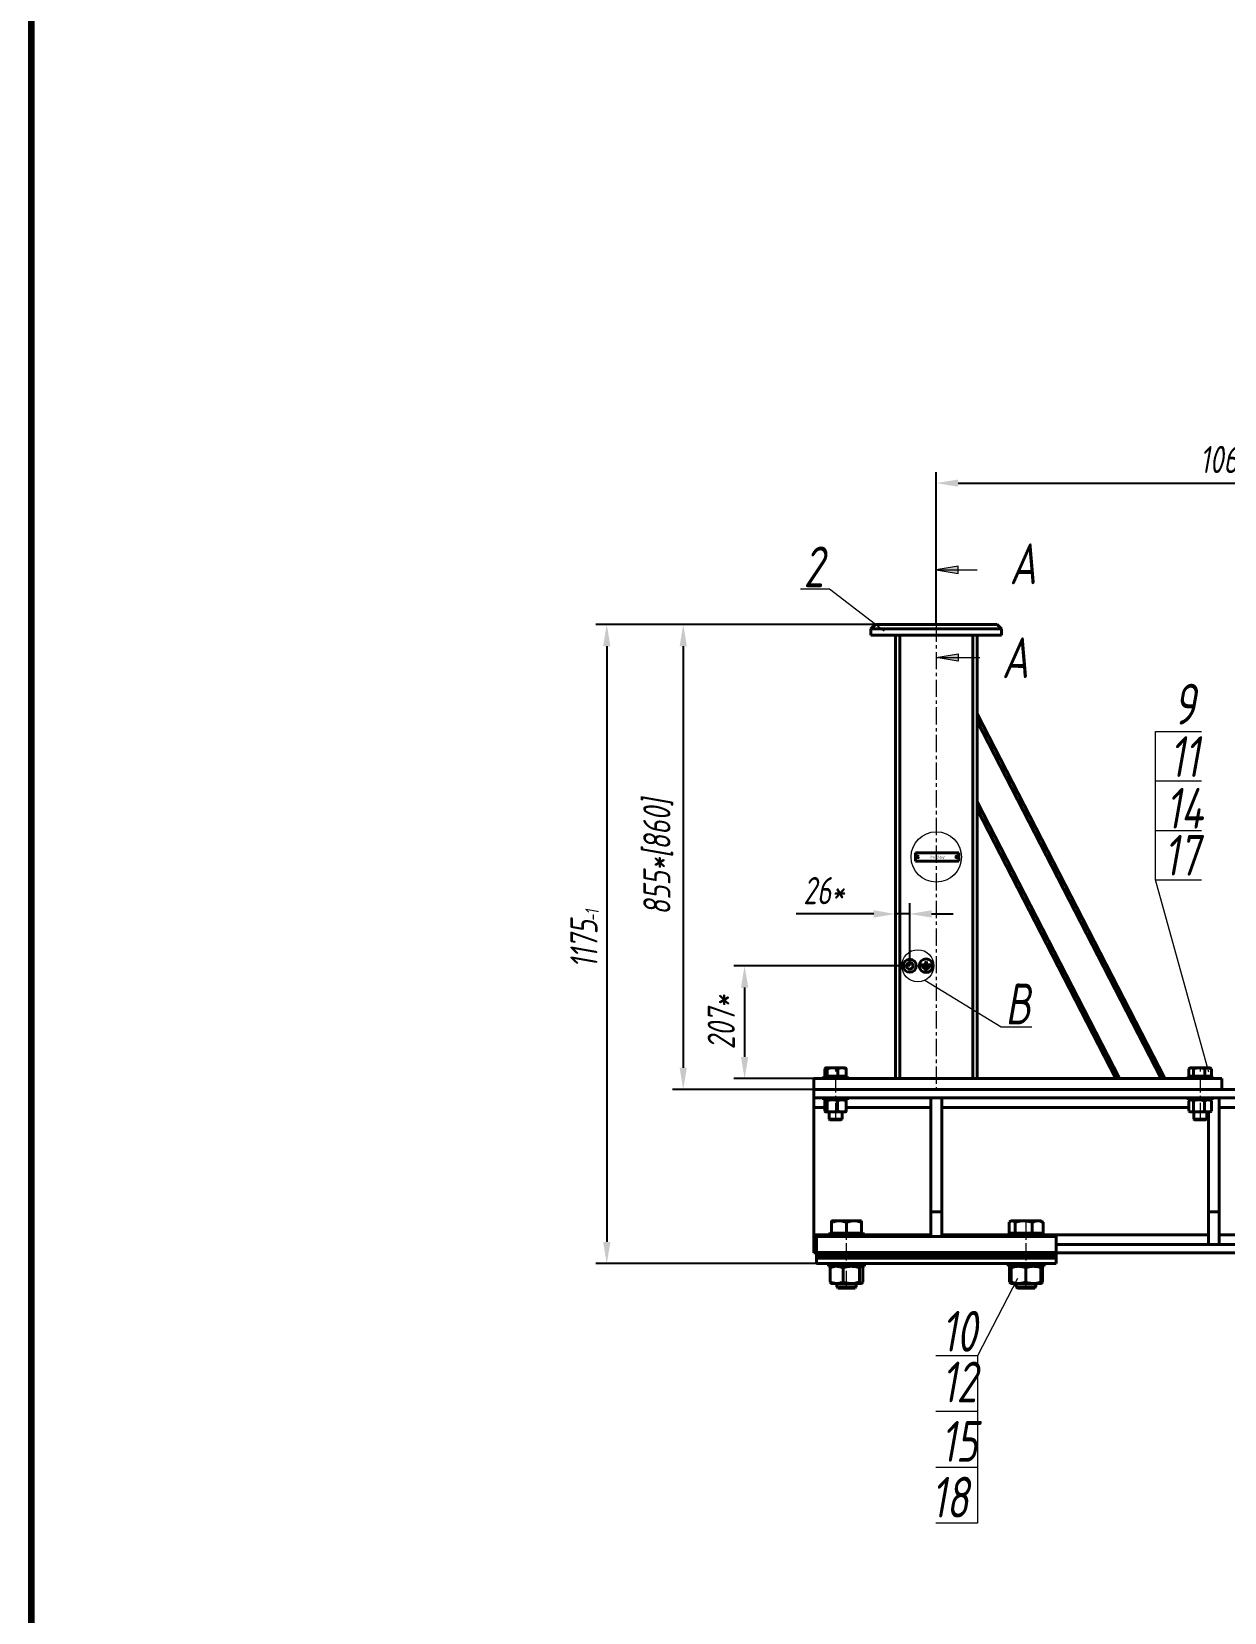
# Model space of a CAD drawing. Header units: millimetres. Extents: x 46486 to 69721, y 30372 to 52690.
# Drawn here: x 58041 to 60233, y 46878 to 49784 of the extents above; entities that cross this region are included whole.
import ezdxf

# ---------------------------------------------------------------- set-up
doc = ezdxf.new("R2010")
doc.units = ezdxf.units.MM
doc.linetypes.add('CENTER', pattern=[50.8, 31.75, -6.35, 6.35, -6.35])
doc.layers.add('РАЗМЕРЫ', color=7, linetype='Continuous', lineweight=18)
doc.styles.get("Standard").update_dxf_attribs({"font": 'simplex.shx', "width": 0.7, "oblique": 10})
doc.dimstyles.new('STAND1', dxfattribs={"dimtxt": 5, "dimasz": 4, "dimexe": 2, "dimexo": 0, "dimgap": 2, "dimtad": 1, "dimdec": 0, "dimzin": 0, "dimdsep": 46, "dimtxsty": 'Standard', "dimcen": 0, "dimadec": 0, "dimazin": 0, "dimtfac": 1, "dimtdec": 0, "dimtmove": 0, "dimatfit": 3, "dimfxl": 3, "dimtolj": 1, "dimtzin": 0, "dimarcsym": 1})
doc.dimstyles.new('Stand10', dxfattribs={"dimtxt": 50, "dimasz": 40, "dimexe": 20, "dimexo": 0, "dimgap": 16, "dimtad": 1, "dimdec": 0, "dimzin": 0, "dimdsep": 46, "dimtxsty": 'Standard', "dimcen": 0, "dimadec": 0, "dimazin": 0, "dimtfac": 1, "dimtdec": 0, "dimtmove": 0, "dimatfit": 3, "dimfxl": 0.18, "dimtolj": 1, "dimtzin": 0, "dimarcsym": 0})
doc.dimstyles.new('Stand5', dxfattribs={"dimtxt": 25, "dimasz": 20, "dimexe": 10, "dimexo": 0, "dimgap": 8, "dimtad": 1, "dimdec": 0, "dimzin": 0, "dimdsep": 46, "dimtxsty": 'Standard', "dimcen": 0, "dimadec": 0, "dimazin": 0, "dimtfac": 1, "dimtdec": 0, "dimtmove": 0, "dimatfit": 3, "dimfxl": 0.18, "dimtolj": 1, "dimtzin": 0, "dimarcsym": 0})

# ---------------------------------------------------------------- blocks, each defined once
blk = doc.blocks.new('*D6436')
at = {"layer": 'РАЗМЕРЫ', "color": 0, "lineweight": 18, "insert": (59070.6, 48158.7), "char_height": 25, "attachment_point": 5, "rotation": 89.8985}
blk.add_mtext('\\A1;-1', dxfattribs=at)
blk = doc.blocks.new('*D6437')
at = {"layer": 'РАЗМЕРЫ', "color": 0, "linetype": 'CENTER', "lineweight": 18, "insert": (59848.5, 48632.5), "char_height": 75, "attachment_point": 5, "rotation": 359.8985}
blk.add_mtext('\\A1;А', dxfattribs=at)
blk = doc.blocks.new('*D6438')
at = {"layer": 'РАЗМЕРЫ', "color": 0, "linetype": 'CENTER', "lineweight": 18, "insert": (59862.7, 48805.2), "char_height": 75, "attachment_point": 5, "rotation": 359.8985}
blk.add_mtext('\\A1;А', dxfattribs=at)
blk = doc.blocks.new('*D6452')
at = {"layer": 'РАЗМЕРЫ', "color": 0, "linetype": 'CENTER', "lineweight": 18, "insert": (59745.6, 47394.4), "char_height": 75, "attachment_point": 5, "rotation": 359.8985}
blk.add_mtext('\\A1;10', dxfattribs=at)
blk = doc.blocks.new('*D6453')
at = {"layer": 'РАЗМЕРЫ', "color": 0, "linetype": 'CENTER', "lineweight": 18, "insert": (59745.6, 47301.2), "char_height": 75, "attachment_point": 5, "rotation": 359.8985}
blk.add_mtext('\\A1;12', dxfattribs=at)
blk = doc.blocks.new('*D6454')
at = {"layer": 'РАЗМЕРЫ', "color": 0, "linetype": 'CENTER', "lineweight": 18, "insert": (59745.6, 47192), "char_height": 75, "attachment_point": 5, "rotation": 359.8985}
blk.add_mtext('\\A1;15', dxfattribs=at)
blk = doc.blocks.new('*D6455')
at = {"layer": 'РАЗМЕРЫ', "color": 0, "linetype": 'CENTER', "lineweight": 18, "insert": (59728.6, 47089.4), "char_height": 75, "attachment_point": 5, "rotation": 359.8985}
blk.add_mtext('\\A1;18', dxfattribs=at)
blk = doc.blocks.new('*D6464')
at = {"layer": 'РАЗМЕРЫ', "color": 0, "linetype": 'CENTER', "lineweight": 18, "insert": (59704.7, 48266), "char_height": 5, "attachment_point": 5, "rotation": 359.6202}
blk.add_mtext('\\A1;2А.012.002', dxfattribs=at)
blk = doc.blocks.new('*D6468')
at = {"layer": 'РАЗМЕРЫ', "color": 0, "lineweight": 18, "insert": (59478.2, 48799.7), "char_height": 75, "attachment_point": 5, "rotation": 359.8985}
blk.add_mtext('\\A1;2', dxfattribs=at)
blk = doc.blocks.new('*D6472')
at = {"layer": 'DEFPOINTS', "color": 0, "lineweight": 18}
for p in [(60768.3, 48953.6), (59703.3, 48692.1), (60768.3, 48692.1)]:
    blk.add_point(p, dxfattribs=at)
at = {"layer": 'РАЗМЕРЫ', "color": 0, "lineweight": -2}
for p, q in [((59703.3, 48692.1), (59703.3, 48973.6)), ((60768.3, 48692.1), (60768.3, 48973.6)), ((59743.3, 48953.6), (60728.3, 48953.6))]:
    blk.add_line(p, q, dxfattribs=at)
at = {"layer": 'РАЗМЕРЫ', "color": 0, "lineweight": 18}
for points in [[(59743.3, 48960.2), (59743.3, 48946.9), (59703.3, 48953.6)], [(60728.3, 48946.9), (60728.3, 48960.2), (60768.3, 48953.6)]]:
    blk.add_solid(points, dxfattribs=at)
at = {"layer": 'РАЗМЕРЫ', "color": 0, "lineweight": 18, "insert": (60235.8, 48997.1), "char_height": 50, "attachment_point": 5}
blk.add_mtext('\\A1;1065', dxfattribs=at)
blk = doc.blocks.new('*D6486')
at = {"layer": 'DEFPOINTS', "color": 0, "lineweight": 18}
for p in [(59628.3, 48161.6), (59628.3, 48106.9), (59654.5, 48066.3)]:
    blk.add_point(p, dxfattribs=at)
at = {"layer": 'РАЗМЕРЫ', "color": 0, "lineweight": -2}
for p, q in [((59628.3, 48106.9), (59628.3, 48181.6)), ((59654.5, 48066.3), (59654.5, 48181.6)), ((59588.3, 48161.6), (59445.8, 48161.6)), ((59588.3, 48161.6), (59445.8, 48161.6)), ((59654.5, 48161.6), (59628.3, 48161.6)), ((59694.5, 48161.6), (59734.5, 48161.6))]:
    blk.add_line(p, q, dxfattribs=at)
at = {"layer": 'РАЗМЕРЫ', "color": 0, "lineweight": 18}
for points in [[(59588.3, 48154.9), (59588.3, 48168.3), (59628.3, 48161.6)], [(59694.5, 48168.3), (59694.5, 48154.9), (59654.5, 48161.6)]]:
    blk.add_solid(points, dxfattribs=at)
at = {"layer": 'РАЗМЕРЫ', "color": 0, "lineweight": 18, "insert": (59497, 48204.5), "char_height": 50, "attachment_point": 5}
blk.add_mtext('\\A1;26*', dxfattribs=at)
blk = doc.blocks.new('*D6489')
at = {"layer": 'DEFPOINTS', "color": 0, "lineweight": 18}
for p in [(59654.5, 48066.3), (59351, 47858.8), (59478.3, 47858.8)]:
    blk.add_point(p, dxfattribs=at)
at = {"layer": 'РАЗМЕРЫ', "color": 0, "lineweight": -2}
for p, q in [((59654.5, 48066.3), (59331, 48066.3)), ((59351, 48026.3), (59351, 47898.8)), ((59478.3, 47858.8), (59331, 47858.8))]:
    blk.add_line(p, q, dxfattribs=at)
at = {"layer": 'РАЗМЕРЫ', "color": 0, "lineweight": 18}
for points in [[(59357.7, 48026.3), (59344.3, 48026.3), (59351, 48066.3)], [(59344.3, 47898.8), (59357.7, 47898.8), (59351, 47858.8)]]:
    blk.add_solid(points, dxfattribs=at)
at = {"layer": 'РАЗМЕРЫ', "color": 0, "lineweight": 18, "insert": (59308.1, 47962.6), "char_height": 50, "attachment_point": 5, "rotation": 90}
blk.add_mtext('\\A1;207*', dxfattribs=at)
blk = doc.blocks.new('*D6492')
at = {"layer": 'DEFPOINTS', "color": 0, "lineweight": 18}
for p in [(59591.7, 48693.8), (59238.3, 47838.8), (59496.3, 47838.8)]:
    blk.add_point(p, dxfattribs=at)
at = {"layer": 'РАЗМЕРЫ', "color": 0, "lineweight": -2}
for p, q in [((59591.7, 48693.8), (59218.3, 48693.8)), ((59238.3, 48653.8), (59238.3, 47878.8)), ((59496.3, 47838.8), (59218.3, 47838.8))]:
    blk.add_line(p, q, dxfattribs=at)
at = {"layer": 'РАЗМЕРЫ', "color": 0, "lineweight": 18}
for points in [[(59244.9, 48653.8), (59231.6, 48653.8), (59238.3, 48693.8)], [(59231.6, 47878.8), (59244.9, 47878.8), (59238.3, 47838.8)]]:
    blk.add_solid(points, dxfattribs=at)
at = {"layer": 'РАЗМЕРЫ', "color": 0, "lineweight": 18, "insert": (59192.3, 48266.3), "char_height": 50, "attachment_point": 5, "rotation": 90}
blk.add_mtext('\\A1;855*[860]', dxfattribs=at)
blk = doc.blocks.new('*D6503')
at = {"layer": 'РАЗМЕРЫ', "color": 0, "lineweight": 18, "insert": (59853.1, 47996.2), "char_height": 75, "attachment_point": 5, "rotation": 359.8985}
blk.add_mtext('\\A1;В', dxfattribs=at)
blk = doc.blocks.new('*D6508')
at = {"layer": 'DEFPOINTS', "color": 0, "lineweight": 18}
for p in [(59591.7, 48693.8), (59097.7, 47518.8), (59484.2, 47518.8)]:
    blk.add_point(p, dxfattribs=at)
at = {"layer": 'РАЗМЕРЫ', "color": 0, "lineweight": -2}
for p, q in [((59591.7, 48693.8), (59077.7, 48693.8)), ((59097.7, 48653.8), (59097.7, 47558.8)), ((59484.2, 47518.8), (59077.7, 47518.8))]:
    blk.add_line(p, q, dxfattribs=at)
at = {"layer": 'РАЗМЕРЫ', "color": 0, "lineweight": 18}
for points in [[(59104.4, 48653.8), (59091, 48653.8), (59097.7, 48693.8)], [(59091, 47558.8), (59104.4, 47558.8), (59097.7, 47518.8)]]:
    blk.add_solid(points, dxfattribs=at)
at = {"layer": 'РАЗМЕРЫ', "color": 0, "lineweight": 18, "insert": (59055.7, 48106.3), "char_height": 50, "attachment_point": 5, "rotation": 90}
blk.add_mtext('\\A1;1175', dxfattribs=at)
blk = doc.blocks.new('*D6509')
at = {"layer": 'РАЗМЕРЫ', "color": 0, "lineweight": 18, "insert": (60159.5, 48450.8), "char_height": 75, "attachment_point": 5, "rotation": 359.8985}
blk.add_mtext('\\A1;11', dxfattribs=at)
blk = doc.blocks.new('*D6510')
at = {"layer": 'РАЗМЕРЫ', "color": 0, "lineweight": 18, "insert": (60159.5, 48547.3), "char_height": 75, "attachment_point": 5, "rotation": 359.8985}
blk.add_mtext('\\A1;9', dxfattribs=at)
blk = doc.blocks.new('*D6511')
at = {"layer": 'РАЗМЕРЫ', "color": 0, "lineweight": 18, "insert": (60159.5, 48355.9), "char_height": 75, "attachment_point": 5, "rotation": 359.8985}
blk.add_mtext('\\A1;14', dxfattribs=at)
blk = doc.blocks.new('*D6512')
at = {"layer": 'РАЗМЕРЫ', "color": 0, "lineweight": 18, "insert": (60154.6, 48269.5), "char_height": 75, "attachment_point": 5, "rotation": 359.8985}
blk.add_mtext('\\A1;17', dxfattribs=at)

msp = doc.modelspace()

# ---------------------------------------------------------------- hatches: boundary and pattern name
at = {"layer": 'РАЗМЕРЫ', "lineweight": 18}
h = msp.add_hatch(color=256, dxfattribs=at)
h.dxf.hatch_style = 1
h.paths.add_polyline_path([(59703.29, 48794.31), (59743.29, 48787.65), (59743.29, 48800.98)])
h = msp.add_hatch(color=256, dxfattribs=at)
h.dxf.hatch_style = 1
h.paths.add_polyline_path([(59703.29, 48632.91), (59743.29, 48639.58), (59743.29, 48626.25)])

# ---------------------------------------------------------------- linework, layer by layer
at = {"color": 7, "linetype": 'Continuous', "lineweight": 40}
for p, q in [((59583.29, 48685.84), (59591.29, 48693.84)), ((59823.29, 48685.84), (59583.29, 48685.84)), ((59583.29, 48685.84), (59583.29, 48673.84)), ((59591.29, 48693.84), (59815.29, 48693.84)), ((59815.29, 48693.84), (59823.29, 48685.84)), ((59823.29, 48685.84), (59823.29, 48673.84)), ((59583.29, 48673.84), (59823.29, 48673.84)), ((59628.29, 48673.84), (59628.29, 47858.84)), ((59636.29, 48673.84), (59636.29, 47858.84)), ((59770.29, 48673.84), (59770.29, 47858.84)), ((59778.29, 48673.84), (59778.29, 47858.84)), ((60123.13, 47858.84), (59778.29, 48529.37)), ((60116.39, 47858.84), (59778.29, 48516.25)), ((60039.92, 47858.84), (59778.29, 48367.57)), ((60033.17, 47858.84), (59778.29, 48354.45)), ((59675.83, 48068.31), (59683.56, 48068.31)), ((59693.09, 48066.51), (59675.83, 48066.51)), ((59679.43, 48064.71), (59689.49, 48064.71)), ((59683.56, 48072.41), (59683.56, 48068.31)), ((59685.36, 48072.41), (59685.36, 48068.31)), ((59685.36, 48068.31), (59693.09, 48068.31)), ((59689.49, 48062.91), (59679.43, 48062.91)), ((59683.03, 48061.11), (59685.89, 48061.11)), ((59685.89, 48059.31), (59683.03, 48059.31)), ((59496.29, 47862.84), (59496.29, 47858.84)), ((59496.29, 47862.84), (59497.44, 47862.84)), ((59497.44, 47862.84), (59540.29, 47862.84)), ((59498.66, 47863.64), (59498.66, 47877.14)), ((59500.61, 47863.64), (59498.66, 47863.64)), ((59500.29, 47878.74), (59499.96, 47878.56)), ((59500.61, 47878.74), (59500.29, 47878.74)), ((59500.29, 47863.64), (59500.29, 47862.84)), ((59500.61, 47878.74), (59512.39, 47878.74)), ((59502.57, 47863.64), (59500.61, 47863.64)), ((59502.57, 47863.64), (59502.57, 47877.14)), ((59512.39, 47863.64), (59502.57, 47863.64)), ((59530.07, 47878.74), (59512.39, 47878.74)), ((59522.21, 47863.64), (59512.39, 47863.64)), ((59522.21, 47863.64), (59522.21, 47877.14)), ((59530.07, 47863.64), (59522.21, 47863.64)), ((59536.29, 47878.74), (59530.07, 47878.74)), ((59537.93, 47863.64), (59530.07, 47863.64)), ((59536.62, 47878.56), (59536.29, 47878.74)), ((59536.29, 47862.84), (59536.29, 47863.64)), ((59537.93, 47863.64), (59537.93, 47877.14)), ((59540.29, 47858.84), (59540.29, 47862.84)), ((60166.29, 47862.84), (60166.29, 47858.84)), ((60166.29, 47862.84), (60169.44, 47862.84)), ((60167.65, 47863.64), (60167.65, 47877.14)), ((60171.76, 47863.64), (60167.65, 47863.64)), ((60170.29, 47878.74), (60168.69, 47877.82)), ((60169.44, 47862.84), (60210.29, 47862.84)), ((60171.76, 47878.74), (60170.29, 47878.74)), ((60170.29, 47863.64), (60170.29, 47862.84)), ((60171.76, 47878.74), (60186.2, 47878.74)), ((60175.87, 47863.64), (60171.76, 47863.64)), ((60175.87, 47863.64), (60175.87, 47877.14)), ((60186.2, 47863.64), (60175.87, 47863.64)), ((60202.73, 47878.74), (60186.2, 47878.74)), ((60196.52, 47863.64), (60186.2, 47863.64)), ((60196.52, 47863.64), (60196.52, 47877.14)), ((60202.73, 47863.64), (60196.52, 47863.64)), ((60206.29, 47878.74), (60202.73, 47878.74)), ((60208.93, 47863.64), (60202.73, 47863.64)), ((60207.89, 47877.82), (60206.29, 47878.74)), ((60206.29, 47862.84), (60206.29, 47863.64)), ((60208.93, 47877.14), (60207.87, 47877.79)), ((60207.9, 47877.82), (60207.89, 47877.82)), ((60208.93, 47863.64), (60208.93, 47877.14)), ((60210.29, 47858.84), (60210.29, 47862.84)), ((59478.29, 47858.84), (60228.29, 47858.84)), ((59478.29, 47858.84), (59478.29, 47838.84)), ((59478.29, 47823.84), (59478.29, 47838.84)), ((59478.29, 47838.84), (62058.29, 47838.84)), ((60228.29, 47858.84), (60228.29, 47838.84)), ((59478.29, 47823.84), (62058.29, 47823.84)), ((59478.29, 47805.84), (59478.29, 47823.84)), ((59478.29, 47571.84), (59478.29, 47805.84)), ((59478.29, 47805.84), (59498.72, 47805.84)), ((59496.29, 47823.84), (59496.29, 47819.84)), ((59519.5, 47819.84), (59496.29, 47819.84)), ((59498.72, 47799.15), (59498.72, 47818.24)), ((59500.29, 47819.84), (59499.96, 47819.65)), ((59502.45, 47799.15), (59502.45, 47818.24)), ((59540.29, 47819.84), (59519.5, 47819.84)), ((59522.02, 47799.15), (59522.02, 47818.24)), ((59536.63, 47819.65), (59536.29, 47819.84)), ((59537.87, 47799.15), (59537.87, 47818.24)), ((59537.87, 47805.84), (59693.29, 47805.84)), ((59540.29, 47819.84), (59540.29, 47823.84)), ((59693.29, 47613.84), (59693.29, 47823.84)), ((59713.29, 47613.84), (59713.29, 47823.84)), ((59713.29, 47805.84), (60167.67, 47805.84)), ((60166.29, 47823.84), (60166.29, 47819.84)), ((60185.34, 47819.84), (60166.29, 47819.84)), ((60167.67, 47799.15), (60167.67, 47818.24)), ((60170.29, 47819.84), (60168.74, 47818.95)), ((60175.72, 47799.15), (60175.72, 47818.24)), ((60210.29, 47819.84), (60185.34, 47819.84)), ((60196.34, 47799.15), (60196.34, 47818.24)), ((60207.85, 47818.95), (60206.29, 47819.84)), ((60207.82, 47818.9), (60208.91, 47818.24)), ((60208.91, 47799.15), (60208.91, 47818.24)), ((60210.29, 47819.84), (60210.29, 47823.84)), ((60223.29, 47613.84), (60223.29, 47823.84)), ((60223.29, 47805.84), (60522.55, 47805.84)), ((59499.96, 47797.74), (59500.29, 47797.54)), ((59500.29, 47797.54), (59500.58, 47797.54)), ((59500.58, 47797.54), (59512.24, 47797.54)), ((59506.29, 47797.54), (59506.29, 47784.49)), ((59506.29, 47784.49), (59507.94, 47782.84)), ((59506.29, 47784.49), (59506.51, 47784.49)), ((59506.51, 47784.49), (59530.29, 47784.49)), ((59507.94, 47782.84), (59508.13, 47782.84)), ((59508.13, 47782.84), (59528.64, 47782.84)), ((59512.24, 47797.54), (59529.94, 47797.54)), ((59528.64, 47782.84), (59530.29, 47784.49)), ((59529.94, 47797.54), (59536.29, 47797.54)), ((59530.29, 47784.49), (59530.29, 47797.54)), ((59536.29, 47797.54), (59536.63, 47797.74)), ((60168.74, 47798.44), (60170.29, 47797.54)), ((60170.29, 47797.54), (60171.7, 47797.54)), ((60171.7, 47797.54), (60186.03, 47797.54)), ((60176.29, 47797.54), (60176.29, 47784.49)), ((60176.29, 47784.49), (60177.94, 47782.84)), ((60176.29, 47784.49), (60177.27, 47784.49)), ((60177.27, 47784.49), (60200.29, 47784.49)), ((60177.94, 47782.84), (60178.78, 47782.84)), ((60178.78, 47782.84), (60198.64, 47782.84)), ((60186.03, 47797.54), (60202.63, 47797.54)), ((60198.64, 47782.84), (60200.29, 47784.49)), ((60200.29, 47784.49), (60200.29, 47797.54)), ((60202.63, 47797.54), (60206.29, 47797.54)), ((60203.29, 47613.84), (60203.29, 47797.54)), ((60206.29, 47797.54), (60207.85, 47798.44)), ((60207.82, 47798.49), (60208.91, 47799.15)), ((59693.29, 47568.84), (59693.29, 47613.84)), ((59693.29, 47613.84), (59713.29, 47613.84)), ((59713.29, 47568.84), (59713.29, 47613.84)), ((60203.29, 47613.84), (60223.29, 47613.84)), ((60203.29, 47553.84), (60203.29, 47613.84)), ((60223.29, 47553.84), (60223.29, 47613.84)), ((59478.29, 47553.84), (59478.29, 47571.84)), ((59478.29, 47571.84), (59505.29, 47571.84)), ((59505.29, 47573.84), (59505.29, 47568.84)), ((59505.29, 47573.84), (59571.29, 47573.84)), ((59510.79, 47597.39), (59524.54, 47597.39)), ((59510.79, 47574.64), (59510.79, 47594.94)), ((59510.79, 47574.64), (59510.79, 47573.84)), ((59524.54, 47574.64), (59510.79, 47574.64)), ((59552.04, 47597.39), (59524.54, 47597.39)), ((59538.29, 47574.64), (59524.54, 47574.64)), ((59538.29, 47574.64), (59538.29, 47594.94)), ((59552.04, 47574.64), (59538.29, 47574.64)), ((59565.79, 47597.39), (59552.04, 47597.39)), ((59565.79, 47574.64), (59552.04, 47574.64)), ((59565.79, 47574.64), (59565.79, 47594.94)), ((59565.79, 47573.84), (59565.79, 47574.64)), ((59571.29, 47568.84), (59571.29, 47573.84)), ((59571.29, 47571.84), (59693.29, 47571.84)), ((59713.29, 47571.84), (59835.29, 47571.84)), ((59835.29, 47573.84), (59835.29, 47568.84)), ((59835.29, 47573.84), (59901.29, 47573.84)), ((59837.01, 47574.64), (59837.01, 47594.94)), ((59842.48, 47574.64), (59837.01, 47574.64)), ((59840.79, 47597.39), (59838.96, 47596.34)), ((59842.48, 47597.39), (59840.79, 47597.39)), ((59840.79, 47574.64), (59840.79, 47573.84)), ((59863.59, 47597.39), (59842.48, 47597.39)), ((59847.95, 47574.64), (59842.48, 47574.64)), ((59847.95, 47574.64), (59847.95, 47594.94)), ((59863.59, 47574.64), (59847.95, 47574.64)), ((59863.59, 47597.39), (59889.41, 47597.39)), ((59879.23, 47574.64), (59863.59, 47574.64)), ((59879.23, 47574.64), (59879.23, 47594.94)), ((59889.41, 47574.64), (59879.23, 47574.64)), ((59895.79, 47597.39), (59889.41, 47597.39)), ((59899.58, 47574.64), (59889.41, 47574.64)), ((59897.63, 47596.34), (59895.79, 47597.39)), ((59895.79, 47573.84), (59895.79, 47574.64)), ((59899.58, 47594.94), (59897.58, 47596.26)), ((59899.58, 47574.64), (59899.58, 47594.94)), ((59901.29, 47568.84), (59901.29, 47573.84)), ((59901.29, 47571.84), (60203.29, 47571.84)), ((60223.29, 47571.84), (60748.29, 47571.84)), ((59478.29, 47538.84), (59478.29, 47553.84)), ((59478.29, 47553.84), (59483.29, 47553.84)), ((59923.29, 47568.84), (59483.29, 47568.84)), ((59483.29, 47538.94), (59483.29, 47568.84)), ((59923.29, 47538.94), (59923.29, 47568.84)), ((59923.29, 47553.84), (61088.29, 47553.84)), ((60203.29, 47553.84), (60223.29, 47553.84)), ((59478.29, 47538.84), (59483.29, 47538.84)), ((59923.29, 47538.94), (59483.29, 47538.94)), ((59483.29, 47538.84), (59483.29, 47537.84)), ((59483.29, 47538.84), (59923.29, 47538.84)), ((59483.29, 47537.84), (59483.29, 47536.84)), ((59483.29, 47537.84), (59923.29, 47537.84)), ((59483.29, 47536.84), (59483.29, 47533.84)), ((59483.29, 47536.84), (59923.29, 47536.84)), ((59483.29, 47533.84), (59483.29, 47528.84)), ((59483.29, 47533.84), (59923.29, 47533.84)), ((59483.29, 47528.84), (59923.29, 47528.84)), ((59483.29, 47528.84), (59483.29, 47518.84)), ((59483.29, 47518.84), (59923.29, 47518.84)), ((59505.29, 47518.84), (59505.29, 47513.84)), ((59505.29, 47513.84), (59571.29, 47513.84)), ((59510.79, 47513.84), (59510.22, 47513.52)), ((59566.36, 47513.52), (59565.79, 47513.84)), ((59571.29, 47513.84), (59571.29, 47518.84)), ((59835.29, 47518.84), (59835.29, 47513.84)), ((59893.62, 47513.84), (59835.29, 47513.84)), ((59840.79, 47513.84), (59840.13, 47513.46)), ((59901.29, 47513.84), (59893.62, 47513.84)), ((59896.45, 47513.46), (59895.79, 47513.84)), ((59901.29, 47513.84), (59901.29, 47518.84)), ((59923.29, 47538.84), (61088.29, 47538.84)), ((59923.29, 47538.84), (59923.29, 47537.84)), ((59923.29, 47537.84), (59923.29, 47536.84)), ((59923.29, 47536.84), (59923.29, 47533.84)), ((59923.29, 47533.84), (59923.29, 47528.84)), ((59923.29, 47528.84), (59923.29, 47518.84)), ((59508.2, 47484.8), (59508.2, 47511.39)), ((59532.03, 47484.8), (59532.03, 47511.39)), ((59562.12, 47484.8), (59562.12, 47511.39)), ((59568.38, 47484.8), (59568.38, 47511.39)), ((59838.1, 47484.8), (59838.1, 47511.39)), ((59840.65, 47484.8), (59840.65, 47511.39)), ((59868, 47484.8), (59868, 47511.39)), ((59895.65, 47484.8), (59895.65, 47511.39)), ((59895.9, 47512.24), (59898.48, 47511.39)), ((59895.9, 47483.95), (59898.48, 47484.8)), ((59895.93, 47484.8), (59895.93, 47511.39)), ((59898.48, 47484.8), (59898.48, 47511.39)), ((59510.22, 47482.67), (59510.79, 47482.34)), ((59520.11, 47482.34), (59510.79, 47482.34)), ((59547.07, 47482.34), (59520.11, 47482.34)), ((59520.29, 47482.34), (59520.29, 47476.04)), ((59520.29, 47476.04), (59522.49, 47473.84)), ((59520.29, 47476.04), (59556.29, 47476.04)), ((59522.49, 47473.84), (59554.1, 47473.84)), ((59547.07, 47482.34), (59565.25, 47482.34)), ((59554.1, 47473.84), (59556.29, 47476.04)), ((59556.29, 47476.04), (59556.29, 47482.34)), ((59565.79, 47482.34), (59565.25, 47482.34)), ((59565.79, 47482.34), (59566.36, 47482.67)), ((59840.13, 47482.73), (59840.79, 47482.34)), ((59854.33, 47482.34), (59840.79, 47482.34)), ((59850.29, 47482.34), (59850.29, 47476.04)), ((59850.29, 47476.04), (59852.49, 47473.84)), ((59850.29, 47476.04), (59865.21, 47476.04)), ((59852.49, 47473.84), (59865.59, 47473.84)), ((59881.83, 47482.34), (59854.33, 47482.34)), ((59865.21, 47476.04), (59886.29, 47476.04)), ((59865.59, 47473.84), (59884.1, 47473.84)), ((59881.83, 47482.34), (59895.79, 47482.34)), ((59884.1, 47473.84), (59886.29, 47476.04)), ((59886.29, 47476.04), (59886.29, 47482.34)), ((59895.79, 47482.34), (59896.45, 47482.73))]:
    msp.add_line(p, q, dxfattribs=at)
for centre, radius in [((59654.46, 48066.31), 12), ((59654.46, 48066.31), 6), ((59684.46, 48066.31), 12.5)]:
    msp.add_circle(centre, radius, dxfattribs=at)
for centre, start, end in [((59675.83, 48067.41), 90, 180), ((59675.83, 48067.41), 180, 270), ((59679.43, 48063.81), 90, 180), ((59684.46, 48072.41), 90, 180), ((59684.46, 48072.41), 0, 90), ((59689.49, 48063.81), 0, 90), ((59693.09, 48067.41), 0, 90), ((59693.09, 48067.41), 270, 0), ((59679.43, 48063.81), 180, 270), ((59683.03, 48060.21), 90, 180), ((59683.03, 48060.21), 180, 270), ((59685.89, 48060.21), 0, 90), ((59685.89, 48060.21), 270, 0), ((59689.49, 48063.81), 270, 0)]:
    msp.add_arc(centre, 0.9, start, end, dxfattribs=at)
for points, knots in [([(59498.66, 47877.14), (59498.8, 47877.35), (59499.19, 47877.91), (59499.84, 47878.58), (59500.36, 47878.69), (59500.61, 47878.74)], [0, 0, 0, 0, 0.2266598, 0.6108508, 1, 1, 1, 1]), ([(59500.61, 47878.74), (59500.78, 47878.72), (59501.19, 47878.67), (59501.85, 47878.16), (59502.33, 47877.48), (59502.57, 47877.14)], [0, 0, 0, 0, 0.2441807, 0.6200371, 1, 1, 1, 1]), ([(59502.57, 47877.14), (59504.17, 47877.59), (59507.39, 47878.49), (59510.71, 47878.66), (59512.39, 47878.74)], [0, 0, 0, 0, 0.495458, 1, 1, 1, 1]), ([(59512.39, 47878.74), (59512.62, 47878.74), (59514.39, 47878.73), (59517.71, 47878.38), (59520.7, 47877.55), (59522.21, 47877.14)], [0, 0, 0, 0, 0.0701071, 0.5307932, 1, 1, 1, 1]), ([(59522.21, 47877.14), (59523.49, 47877.59), (59526.06, 47878.49), (59528.72, 47878.66), (59530.07, 47878.74)], [0, 0, 0, 0, 0.495458, 1, 1, 1, 1]), ([(59530.07, 47878.74), (59530.25, 47878.74), (59531.67, 47878.73), (59534.33, 47878.38), (59536.72, 47877.55), (59537.93, 47877.14)], [0, 0, 0, 0, 0.0701071, 0.5307932, 1, 1, 1, 1]), ([(59537.93, 47877.14), (59537.69, 47877.49), (59537.26, 47878.12), (59536.81, 47878.4), (59536.62, 47878.52)], [0, 0, 0, 0, 0.558353, 1, 1, 1, 1]), ([(60167.65, 47877.14), (60167.95, 47877.35), (60168.77, 47877.91), (60170.14, 47878.58), (60171.22, 47878.69), (60171.76, 47878.74)], [0, 0, 0, 0, 0.2266598, 0.6108508, 1, 1, 1, 1]), ([(60171.76, 47878.74), (60172.1, 47878.72), (60172.96, 47878.67), (60174.35, 47878.16), (60175.36, 47877.48), (60175.87, 47877.14)], [0, 0, 0, 0, 0.2441807, 0.6200371, 1, 1, 1, 1]), ([(60175.87, 47877.14), (60177.55, 47877.59), (60180.93, 47878.49), (60184.43, 47878.66), (60186.2, 47878.74)], [0, 0, 0, 0, 0.495458, 1, 1, 1, 1]), ([(60186.2, 47878.74), (60186.44, 47878.74), (60188.29, 47878.73), (60191.79, 47878.38), (60194.93, 47877.55), (60196.52, 47877.14)], [0, 0, 0, 0, 0.0701071, 0.5307932, 1, 1, 1, 1]), ([(60196.52, 47877.14), (60197.53, 47877.59), (60199.56, 47878.49), (60201.66, 47878.66), (60202.73, 47878.74)], [0, 0, 0, 0, 0.495458, 1, 1, 1, 1]), ([(60202.73, 47878.74), (60202.87, 47878.74), (60203.99, 47878.73), (60206.09, 47878.38), (60207.98, 47877.55), (60208.93, 47877.14)], [0, 0, 0, 0, 0.0701071, 0.5307932, 1, 1, 1, 1]), ([(59499.99, 47819.58), (59499.86, 47819.52), (59499.42, 47819.34), (59499, 47818.68), (59498.72, 47818.24)], [0, 0, 0, 0, 0.3172018, 1, 1, 1, 1]), ([(59502.45, 47818.24), (59502.15, 47818.69), (59501.54, 47819.59), (59500.9, 47819.76), (59500.58, 47819.84)], [0, 0, 0, 0, 0.495458, 1, 1, 1, 1]), ([(59512.24, 47819.84), (59512.01, 47819.84), (59510.25, 47819.83), (59506.94, 47819.48), (59503.95, 47818.65), (59502.45, 47818.24)], [0, 0, 0, 0, 0.0701071, 0.5307932, 1, 1, 1, 1]), ([(59522.02, 47818.24), (59520.43, 47818.69), (59517.23, 47819.59), (59513.91, 47819.76), (59512.24, 47819.84)], [0, 0, 0, 0, 0.495458, 1, 1, 1, 1]), ([(59522.02, 47818.24), (59522.69, 47818.47), (59524.31, 47819.05), (59526.95, 47819.7), (59528.94, 47819.8), (59529.94, 47819.84)], [0, 0, 0, 0, 0.2572433, 0.6263799, 1, 1, 1, 1]), ([(59529.94, 47819.84), (59530.66, 47819.82), (59532.36, 47819.76), (59535.02, 47819.23), (59536.91, 47818.57), (59537.87, 47818.24)], [0, 0, 0, 0, 0.26840654, 0.6323729, 1, 1, 1, 1]), ([(59536.59, 47819.58), (59536.73, 47819.52), (59537.16, 47819.34), (59537.58, 47818.68), (59537.87, 47818.24)], [0, 0, 0, 0, 0.3172018, 1, 1, 1, 1]), ([(60171.7, 47819.84), (60171.6, 47819.84), (60170.88, 47819.83), (60169.52, 47819.48), (60168.29, 47818.65), (60167.67, 47818.24)], [0, 0, 0, 0, 0.07010709, 0.53079324, 1, 1, 1, 1]), ([(60175.72, 47818.24), (60175.07, 47818.69), (60173.75, 47819.59), (60172.39, 47819.76), (60171.7, 47819.84)], [0, 0, 0, 0, 0.495458, 1, 1, 1, 1]), ([(60186.03, 47819.84), (60185.79, 47819.84), (60183.94, 47819.83), (60180.45, 47819.48), (60177.31, 47818.65), (60175.72, 47818.24)], [0, 0, 0, 0, 0.0701071, 0.5307932, 1, 1, 1, 1]), ([(60196.34, 47818.24), (60194.67, 47818.69), (60191.29, 47819.59), (60187.8, 47819.76), (60186.03, 47819.84)], [0, 0, 0, 0, 0.49545796, 1, 1, 1, 1]), ([(60196.34, 47818.24), (60196.87, 47818.47), (60198.16, 47819.05), (60200.25, 47819.7), (60201.83, 47819.8), (60202.63, 47819.84)], [0, 0, 0, 0, 0.25724326, 0.62637989, 1, 1, 1, 1]), ([(60202.63, 47819.84), (60203.2, 47819.82), (60204.54, 47819.76), (60206.65, 47819.23), (60208.16, 47818.57), (60208.91, 47818.24)], [0, 0, 0, 0, 0.26840654, 0.6323729, 1, 1, 1, 1]), ([(59500.58, 47797.54), (59500.54, 47797.55), (59500.21, 47797.56), (59499.57, 47797.91), (59499.01, 47798.74), (59498.72, 47799.15)], [0, 0, 0, 0, 0.0701071, 0.5307932, 1, 1, 1, 1]), ([(59502.45, 47799.15), (59502.15, 47798.7), (59501.54, 47797.8), (59500.9, 47797.63), (59500.58, 47797.54)], [0, 0, 0, 0, 0.495458, 1, 1, 1, 1]), ([(59512.24, 47797.54), (59512.01, 47797.55), (59510.25, 47797.56), (59506.94, 47797.91), (59503.95, 47798.74), (59502.45, 47799.15)], [0, 0, 0, 0, 0.0701071, 0.5307932, 1, 1, 1, 1]), ([(59522.02, 47799.15), (59520.43, 47798.7), (59517.23, 47797.8), (59513.91, 47797.63), (59512.24, 47797.54)], [0, 0, 0, 0, 0.495458, 1, 1, 1, 1]), ([(59522.02, 47799.15), (59522.69, 47798.92), (59524.31, 47798.34), (59526.95, 47797.69), (59528.94, 47797.59), (59529.94, 47797.54)], [0, 0, 0, 0, 0.2572433, 0.6263799, 1, 1, 1, 1]), ([(59529.94, 47797.54), (59530.66, 47797.57), (59532.36, 47797.63), (59535.02, 47798.16), (59536.91, 47798.82), (59537.87, 47799.15)], [0, 0, 0, 0, 0.2684065, 0.6323729, 1, 1, 1, 1]), ([(59536.59, 47797.81), (59536.73, 47797.87), (59537.16, 47798.05), (59537.58, 47798.71), (59537.87, 47799.15)], [0, 0, 0, 0, 0.3172018, 1, 1, 1, 1]), ([(60171.7, 47797.54), (60171.6, 47797.55), (60170.88, 47797.56), (60169.52, 47797.91), (60168.29, 47798.74), (60167.67, 47799.15)], [0, 0, 0, 0, 0.0701071, 0.5307932, 1, 1, 1, 1]), ([(60175.72, 47799.15), (60175.07, 47798.7), (60173.75, 47797.8), (60172.39, 47797.63), (60171.7, 47797.54)], [0, 0, 0, 0, 0.49545796, 1, 1, 1, 1]), ([(60186.03, 47797.54), (60185.79, 47797.55), (60183.94, 47797.56), (60180.45, 47797.91), (60177.31, 47798.74), (60175.72, 47799.15)], [0, 0, 0, 0, 0.07010709, 0.53079324, 1, 1, 1, 1]), ([(60196.34, 47799.15), (60194.67, 47798.7), (60191.29, 47797.8), (60187.8, 47797.63), (60186.03, 47797.54)], [0, 0, 0, 0, 0.495458, 1, 1, 1, 1]), ([(60196.34, 47799.15), (60196.87, 47798.92), (60198.16, 47798.34), (60200.25, 47797.69), (60201.83, 47797.59), (60202.63, 47797.54)], [0, 0, 0, 0, 0.2572433, 0.6263799, 1, 1, 1, 1]), ([(60202.63, 47797.54), (60203.2, 47797.57), (60204.54, 47797.63), (60206.65, 47798.16), (60208.16, 47798.82), (60208.91, 47799.15)], [0, 0, 0, 0, 0.2684065, 0.6323729, 1, 1, 1, 1]), ([(59510.79, 47594.94), (59513.02, 47595.61), (59516.4, 47596.61), (59521.02, 47597.29), (59523.37, 47597.36), (59524.54, 47597.39)], [0, 0, 0, 0, 0.4952544, 0.7476497, 1, 1, 1, 1]), ([(59510.79, 47597.39), (59510.79, 47597.36), (59510.79, 47597.27), (59510.79, 47596.48), (59510.79, 47595.46), (59510.79, 47594.94)], [0, 0, 0, 0, 0.2525291, 0.6242902, 1, 1, 1, 1]), ([(59524.54, 47597.39), (59524.87, 47597.39), (59527.34, 47597.37), (59531.99, 47596.83), (59536.18, 47595.57), (59538.29, 47594.94)], [0, 0, 0, 0, 0.070113, 0.5307963, 1, 1, 1, 1]), ([(59538.29, 47594.94), (59540.52, 47595.61), (59543.9, 47596.61), (59548.52, 47597.29), (59550.87, 47597.36), (59552.04, 47597.39)], [0, 0, 0, 0, 0.4952544, 0.7476497, 1, 1, 1, 1]), ([(59552.04, 47597.39), (59552.37, 47597.39), (59554.84, 47597.37), (59559.49, 47596.83), (59563.68, 47595.57), (59565.79, 47594.94)], [0, 0, 0, 0, 0.070113, 0.5307963, 1, 1, 1, 1]), ([(59565.79, 47594.94), (59565.79, 47595.45), (59565.79, 47596.48), (59565.79, 47597.27), (59565.79, 47597.36), (59565.79, 47597.39)], [0, 0, 0, 0, 0.3720728, 0.7474705, 1, 1, 1, 1]), ([(59837.01, 47594.94), (59837.89, 47595.61), (59839.23, 47596.61), (59841.07, 47597.29), (59842.01, 47597.36), (59842.48, 47597.39)], [0, 0, 0, 0, 0.4952544, 0.7476497, 1, 1, 1, 1]), ([(59842.48, 47597.39), (59842.61, 47597.39), (59843.59, 47597.37), (59845.44, 47596.83), (59847.11, 47595.57), (59847.95, 47594.94)], [0, 0, 0, 0, 0.070113, 0.5307963, 1, 1, 1, 1]), ([(59847.95, 47594.94), (59849.16, 47595.27), (59852.3, 47596.14), (59857.52, 47597.16), (59861.56, 47597.32), (59863.59, 47597.39)], [0, 0, 0, 0, 0.2372259, 0.6162171, 1, 1, 1, 1]), ([(59863.59, 47597.39), (59864.93, 47597.36), (59868.23, 47597.27), (59873.48, 47596.48), (59877.31, 47595.46), (59879.23, 47594.94)], [0, 0, 0, 0, 0.2525291, 0.6242902, 1, 1, 1, 1]), ([(59879.23, 47594.94), (59880.88, 47595.61), (59883.38, 47596.61), (59886.8, 47597.29), (59888.54, 47597.36), (59889.41, 47597.39)], [0, 0, 0, 0, 0.4952544, 0.7476497, 1, 1, 1, 1]), ([(59889.41, 47597.39), (59889.65, 47597.39), (59891.47, 47597.37), (59894.92, 47596.83), (59898.01, 47595.57), (59899.58, 47594.94)], [0, 0, 0, 0, 0.070113, 0.5307963, 1, 1, 1, 1]), ([(59520.11, 47513.84), (59519.83, 47513.84), (59517.69, 47513.82), (59513.66, 47513.28), (59510.03, 47512.02), (59508.2, 47511.39)], [0, 0, 0, 0, 0.070113, 0.5307963, 1, 1, 1, 1]), ([(59508.2, 47511.39), (59508.71, 47512.08), (59509.38, 47513), (59510.07, 47513.39), (59510.24, 47513.49)], [0, 0, 0, 0, 0.7554523, 1, 1, 1, 1]), ([(59532.03, 47511.39), (59530.09, 47512.06), (59527.17, 47513.06), (59523.16, 47513.74), (59521.13, 47513.81), (59520.11, 47513.84)], [0, 0, 0, 0, 0.4952544, 0.7476497, 1, 1, 1, 1]), ([(59532.03, 47511.39), (59533.29, 47511.75), (59536.37, 47512.63), (59541.39, 47513.62), (59545.17, 47513.77), (59547.07, 47513.84)], [0, 0, 0, 0, 0.2572433, 0.6263799, 1, 1, 1, 1]), ([(59547.07, 47513.84), (59548.44, 47513.81), (59551.66, 47513.71), (59556.71, 47512.9), (59560.31, 47511.9), (59562.12, 47511.39)], [0, 0, 0, 0, 0.2684065, 0.6323729, 1, 1, 1, 1]), ([(59565.25, 47513.84), (59565.18, 47513.84), (59564.61, 47513.82), (59563.55, 47513.28), (59562.6, 47512.02), (59562.12, 47511.39)], [0, 0, 0, 0, 0.070113, 0.5307963, 1, 1, 1, 1]), ([(59568.38, 47511.39), (59567.88, 47512.06), (59567.11, 47513.06), (59566.05, 47513.74), (59565.52, 47513.81), (59565.25, 47513.84)], [0, 0, 0, 0, 0.4952544, 0.7476497, 1, 1, 1, 1]), ([(59840.81, 47513.67), (59840.41, 47513.53), (59839.49, 47513.22), (59838.61, 47512.05), (59838.1, 47511.39)], [0, 0, 0, 0, 0.4314143, 1, 1, 1, 1]), ([(59854.33, 47513.84), (59854, 47513.84), (59851.55, 47513.82), (59846.92, 47513.28), (59842.75, 47512.02), (59840.65, 47511.39)], [0, 0, 0, 0, 0.070113, 0.5307963, 1, 1, 1, 1]), ([(59840.65, 47511.39), (59840.67, 47512.06), (59840.71, 47513.06), (59840.76, 47513.74), (59840.78, 47513.81), (59840.79, 47513.84)], [0, 0, 0, 0, 0.4952544, 0.7476497, 1, 1, 1, 1]), ([(59868, 47511.39), (59865.78, 47512.06), (59862.43, 47513.06), (59857.83, 47513.74), (59855.49, 47513.81), (59854.33, 47513.84)], [0, 0, 0, 0, 0.4952544, 0.7476497, 1, 1, 1, 1]), ([(59868, 47511.39), (59869.17, 47511.75), (59871.99, 47512.63), (59876.6, 47513.62), (59880.08, 47513.77), (59881.83, 47513.84)], [0, 0, 0, 0, 0.2572433, 0.6263799, 1, 1, 1, 1]), ([(59881.83, 47513.84), (59883.08, 47513.81), (59886.04, 47513.71), (59890.68, 47512.9), (59893.99, 47511.9), (59895.65, 47511.39)], [0, 0, 0, 0, 0.2684065, 0.6323729, 1, 1, 1, 1]), ([(59895.79, 47513.84), (59895.79, 47513.84), (59895.76, 47513.82), (59895.71, 47513.28), (59895.67, 47512.02), (59895.65, 47511.39)], [0, 0, 0, 0, 0.070113, 0.5307963, 1, 1, 1, 1]), ([(59895.93, 47511.39), (59895.91, 47512.06), (59895.88, 47513.06), (59895.83, 47513.74), (59895.8, 47513.81), (59895.79, 47513.84)], [0, 0, 0, 0, 0.4952544, 0.7476497, 1, 1, 1, 1]), ([(59896.4, 47513.37), (59896.59, 47513.29), (59897.29, 47513.02), (59897.98, 47512.08), (59898.48, 47511.39)], [0, 0, 0, 0, 0.2642764, 1, 1, 1, 1]), ([(59520.11, 47482.34), (59519.83, 47482.35), (59517.69, 47482.37), (59513.66, 47482.91), (59510.03, 47484.17), (59508.2, 47484.8)], [0, 0, 0, 0, 0.070113, 0.5307963, 1, 1, 1, 1]), ([(59508.2, 47484.8), (59508.71, 47484.11), (59509.38, 47483.19), (59510.07, 47482.8), (59510.24, 47482.7)], [0, 0, 0, 0, 0.7554523, 1, 1, 1, 1]), ([(59532.03, 47484.8), (59530.09, 47484.13), (59527.17, 47483.13), (59523.16, 47482.45), (59521.13, 47482.38), (59520.11, 47482.34)], [0, 0, 0, 0, 0.4952544, 0.7476497, 1, 1, 1, 1]), ([(59532.03, 47484.8), (59533.29, 47484.44), (59536.37, 47483.56), (59541.39, 47482.57), (59545.17, 47482.42), (59547.07, 47482.34)], [0, 0, 0, 0, 0.2572433, 0.6263799, 1, 1, 1, 1]), ([(59547.07, 47482.34), (59548.44, 47482.38), (59551.66, 47482.48), (59556.71, 47483.29), (59560.31, 47484.29), (59562.12, 47484.8)], [0, 0, 0, 0, 0.2684065, 0.6323729, 1, 1, 1, 1]), ([(59565.25, 47482.34), (59565.18, 47482.35), (59564.61, 47482.37), (59563.55, 47482.91), (59562.6, 47484.17), (59562.12, 47484.8)], [0, 0, 0, 0, 0.070113, 0.5307963, 1, 1, 1, 1]), ([(59568.38, 47484.8), (59567.88, 47484.13), (59567.11, 47483.13), (59566.05, 47482.45), (59565.52, 47482.38), (59565.25, 47482.34)], [0, 0, 0, 0, 0.4952544, 0.7476497, 1, 1, 1, 1]), ([(59840.81, 47482.52), (59840.41, 47482.66), (59839.49, 47482.97), (59838.61, 47484.14), (59838.1, 47484.8)], [0, 0, 0, 0, 0.4314143, 1, 1, 1, 1]), ([(59854.33, 47482.34), (59854, 47482.35), (59851.55, 47482.37), (59846.92, 47482.91), (59842.75, 47484.17), (59840.65, 47484.8)], [0, 0, 0, 0, 0.070113, 0.5307963, 1, 1, 1, 1]), ([(59840.65, 47484.8), (59840.67, 47484.13), (59840.71, 47483.13), (59840.76, 47482.45), (59840.78, 47482.38), (59840.79, 47482.34)], [0, 0, 0, 0, 0.4952544, 0.7476497, 1, 1, 1, 1]), ([(59868, 47484.8), (59865.78, 47484.13), (59862.43, 47483.13), (59857.83, 47482.45), (59855.49, 47482.38), (59854.33, 47482.34)], [0, 0, 0, 0, 0.4952544, 0.7476497, 1, 1, 1, 1]), ([(59868, 47484.8), (59869.17, 47484.44), (59871.99, 47483.56), (59876.6, 47482.57), (59880.08, 47482.42), (59881.83, 47482.34)], [0, 0, 0, 0, 0.2572433, 0.6263799, 1, 1, 1, 1]), ([(59881.83, 47482.34), (59883.08, 47482.38), (59886.04, 47482.48), (59890.68, 47483.29), (59893.99, 47484.29), (59895.65, 47484.8)], [0, 0, 0, 0, 0.2684065, 0.6323729, 1, 1, 1, 1]), ([(59895.79, 47482.34), (59895.79, 47482.35), (59895.76, 47482.37), (59895.71, 47482.91), (59895.67, 47484.17), (59895.65, 47484.8)], [0, 0, 0, 0, 0.070113, 0.5307963, 1, 1, 1, 1]), ([(59895.93, 47484.8), (59895.91, 47484.13), (59895.88, 47483.13), (59895.83, 47482.45), (59895.8, 47482.38), (59895.79, 47482.34)], [0, 0, 0, 0, 0.4952544, 0.7476497, 1, 1, 1, 1]), ([(59896.4, 47482.82), (59896.59, 47482.9), (59897.29, 47483.17), (59897.98, 47484.11), (59898.48, 47484.8)], [0, 0, 0, 0, 0.2642764, 1, 1, 1, 1])]:
    msp.add_open_spline(points, degree=3, knots=knots, dxfattribs=at)
at = {"layer": 'РАЗМЕРЫ', "lineweight": 18}
for p, q in [((59743.29, 48800.98), (59703.29, 48794.31)), ((59703.29, 48794.31), (59743.29, 48787.65)), ((59703.29, 48794.31), (59778.29, 48794.31)), ((59743.29, 48787.65), (59743.29, 48800.98)), ((59703.29, 48632.91), (59743.29, 48639.58)), ((59743.29, 48626.25), (59703.29, 48632.91)), ((59703.29, 48632.91), (59783.42, 48632.91)), ((59743.29, 48639.58), (59743.29, 48626.25)), ((60106.24, 48406.01), (60106.24, 48496.88)), ((60106.24, 48496.88), (60190.45, 48496.88)), ((60106.24, 48315.14), (60106.24, 48406.01)), ((60106.24, 48406.01), (60190.45, 48406.01)), ((60106.24, 48224.27), (60106.24, 48315.14)), ((60106.24, 48315.14), (60190.45, 48315.14)), ((60106.24, 48224.27), (60190.45, 48224.27)), ((59852.25, 47491.74), (59779.15, 47349.29)), ((59779.15, 47349.29), (59702.73, 47349.29)), ((59779.15, 47349.29), (59779.15, 47246.73)), ((59779.15, 47246.73), (59702.73, 47246.73)), ((59779.15, 47246.73), (59779.15, 47144.17)), ((59779.15, 47144.17), (59702.73, 47144.17)), ((59779.15, 47144.17), (59779.15, 47041.61)), ((59779.15, 47041.61), (59702.73, 47041.61))]:
    msp.add_line(p, q, dxfattribs=at)
at = {"layer": 'РАЗМЕРЫ', "color": 0, "lineweight": 18}
for p, q in [((59507.26, 48758.73), (59453.84, 48758.73)), ((59607.27, 48681.51), (59507.26, 48758.73)), ((59668.97, 48264.41), (59668.97, 48268.28)), ((59740.97, 48264.44), (59740.97, 48268.31)), ((59670.82, 48266.32), (59667.01, 48266.34)), ((59669.8, 48267.57), (59667.8, 48265.37)), ((59670.08, 48267.27), (59668.12, 48265.08)), ((59742.82, 48266.34), (59739.01, 48266.37)), ((59741.8, 48267.59), (59739.8, 48265.4)), ((59742.08, 48267.29), (59740.12, 48265.11)), ((60204.31, 47870.75), (60106.24, 48224.27)), ((59682.42, 48040.05), (59822.6, 47953.92)), ((59822.6, 47953.92), (59878.69, 47953.92))]:
    msp.add_line(p, q, dxfattribs=at)
at = {"layer": 'РАЗМЕРЫ', "color": 0, "linetype": 'CENTER', "lineweight": 18}
for p, q in [((59703.29, 48693.84), (59703.29, 47838.84)), ((59518.38, 47782.84), (59518.38, 47878.74)), ((60188.71, 47782.84), (60188.85, 47878.74)), ((59538.29, 47473.84), (59538.29, 47597.39)), ((59868.29, 47473.84), (59868.29, 47597.39)), ((59852.49, 47473.84), (59884.1, 47473.84))]:
    msp.add_line(p, q, dxfattribs=at)
at = {"layer": 'РАЗМЕРЫ', "color": 0, "lineweight": 40}
for p, q in [((59664.97, 48273.84), (59664.97, 48258.84)), ((59744.97, 48273.84), (59664.97, 48273.84)), ((59744.97, 48258.84), (59744.97, 48273.84)), ((59664.97, 48258.84), (59744.97, 48258.84))]:
    msp.add_line(p, q, dxfattribs=at)
at = {"layer": 'РАЗМЕРЫ', "color": 0, "lineweight": 200}
msp.add_lwpolyline([(58040.73, 52689.56), (69720.91, 52685.86), (69720.91, 42175.55), (58040.73, 42179.25)], close=True, dxfattribs=at)
at = {"layer": 'РАЗМЕРЫ', "color": 0, "lineweight": 18}
msp.add_circle((59703.29, 48266.34), 46.24, dxfattribs=at)
at = {"layer": 'РАЗМЕРЫ', "color": 0, "lineweight": 40}
for centre in [(59668.97, 48266.34), (59740.97, 48266.34)]:
    msp.add_circle(centre, 1.5, dxfattribs=at)
at = {"layer": 'РАЗМЕРЫ', "lineweight": 18}
msp.add_circle((59669.27, 48066.38), 29.43, dxfattribs=at)

# ---------------------------------------------------------------- dimensions: what is measured, and where the dimension line sits
at = {"layer": 'РАЗМЕРЫ', "color": 0, "lineweight": 18}
for base, p1, p2, angle, picture, middle in [((60768.29, 48953.57), (59703.29, 48692.13), (60768.29, 48692.13), 180, '*D6472', (60235.79, 48997.06)), ((59097.71, 47518.84), (59591.74, 48693.84), (59484.17, 47518.84), 270, '*D6508', (59055.68, 48106.34))]:
    dim = msp.add_linear_dim(base=base, p1=p1, p2=p2, angle=angle, dimstyle='Stand10', dxfattribs=at)
    dim.commit()
    dim.dimension.update_dxf_attribs({"geometry": picture, "text_midpoint": middle})
for center, mpoint, text, dimstyle, override, picture, middle in [((59824.79, 48751.8), (59808.79, 48751.83), 'А', 'Stand10', {"dimtxt": 75, "dimsd1": 1, "dimsd2": 1, "dimtmove": 1}, '*D6438', (59862.63, 48751.74)), ((59440.22, 48743.35), (59424.22, 48743.38), '2', 'Stand10', {"dimtxt": 75, "dimsd1": 1, "dimsd2": 1, "dimtmove": 1}, '*D6468', (59478.06, 48743.28)), ((59810.58, 48579.1), (59794.58, 48579.13), 'А', 'Stand10', {"dimtxt": 75, "dimsd1": 1, "dimsd2": 1, "dimtmove": 1}, '*D6437', (59848.42, 48579.03)), ((60121.54, 48491.7), (60105.54, 48491.73), '9', 'Stand10', {"dimtxt": 75, "dimsd1": 1, "dimsd2": 1, "dimtmove": 1}, '*D6510', (60159.38, 48491.64)), ((60121.54, 48397.37), (60105.54, 48397.4), '11', 'Stand10', {"dimtxt": 75, "dimsd1": 1, "dimsd2": 1, "dimtmove": 1}, '*D6509', (60159.38, 48397.31)), ((60121.54, 48302.45), (60105.54, 48302.48), '14', 'Stand10', {"dimtxt": 75, "dimsd1": 1, "dimsd2": 1, "dimtmove": 1}, '*D6511', (60159.38, 48302.38)), ((60116.64, 48216.1), (60100.64, 48216.13), '17', 'Stand10', {"dimtxt": 75, "dimsd1": 1, "dimsd2": 1, "dimtmove": 1}, '*D6512', (60154.48, 48216.03)), ((59091.08, 48120.81), (59091.05, 48104.81), '-1', 'Stand5', {"dimse1": 1, "dimsd1": 1, "dimsd2": 1}, '*D6436', (59091.14, 48158.65)), ((59815.16, 47942.8), (59799.16, 47942.83), 'В', 'Stand10', {"dimtxt": 75, "dimsd1": 1, "dimsd2": 1, "dimtmove": 1}, '*D6503', (59852.99, 47942.73)), ((59707.65, 47340.93), (59691.65, 47340.96), '10', 'Stand10', {"dimtxt": 75, "dimsd1": 1, "dimsd2": 1, "dimtmove": 1}, '*D6452', (59745.48, 47340.87)), ((59707.65, 47244.9), (59691.65, 47244.93), '12', 'Stand10', {"dimtxt": 75, "dimsd1": 1, "dimsd2": 1, "dimtmove": 1}, '*D6453', (59745.48, 47244.84)), ((59707.65, 47136.97), (59691.65, 47137), '15', 'Stand10', {"dimtxt": 75, "dimsd1": 1, "dimsd2": 1, "dimtmove": 1}, '*D6454', (59745.48, 47136.91)), ((59690.68, 47035.92), (59674.68, 47035.95), '18', 'Stand10', {"dimtxt": 75, "dimsd1": 1, "dimsd2": 1, "dimtmove": 1}, '*D6455', (59728.52, 47035.85))]:
    dim = msp.add_radius_dim(center=center, mpoint=mpoint, text=text, dimstyle=dimstyle, override=override, dxfattribs=at)
    dim.commit()
    dim.dimension.update_dxf_attribs({"geometry": picture, "text_midpoint": middle, "dimtype": 164})
for base, p1, p2, text, picture, middle in [((59238.27, 47838.84), (59591.74, 48693.84), (59496.29, 47838.84), '855*[860]', '*D6492', (59192.27, 48266.34)), ((59350.99, 47858.84), (59654.46, 48066.31), (59478.29, 47858.84), '207*', '*D6489', (59308.06, 47962.58))]:
    dim = msp.add_linear_dim(base=base, p1=p1, p2=p2, angle=90, text=text, dimstyle='Stand10', dxfattribs=at)
    dim.commit()
    dim.dimension.update_dxf_attribs({"geometry": picture, "text_midpoint": middle})
dim = msp.add_diameter_dim_2p(p1=(59668.12, 48261.57), p2=(59671.12, 48261.55), text='2А.012.002', dimstyle='STAND1', override={"dimse1": 1, "dimsd1": 1, "dimsd2": 1}, dxfattribs=at)
dim.commit()
dim.dimension.update_dxf_attribs({"geometry": '*D6464', "text_midpoint": (59704.68, 48261.32), "dimtype": 163})
dim = msp.add_linear_dim(base=(59628.29, 48161.6), p1=(59654.46, 48066.31), p2=(59628.29, 48106.88), text='26*', dimstyle='Stand10', dxfattribs=at)
dim.commit()
dim.dimension.update_dxf_attribs({"geometry": '*D6486', "text_midpoint": (59497.04, 48204.54)})

doc.saveas('drawing.dxf')
